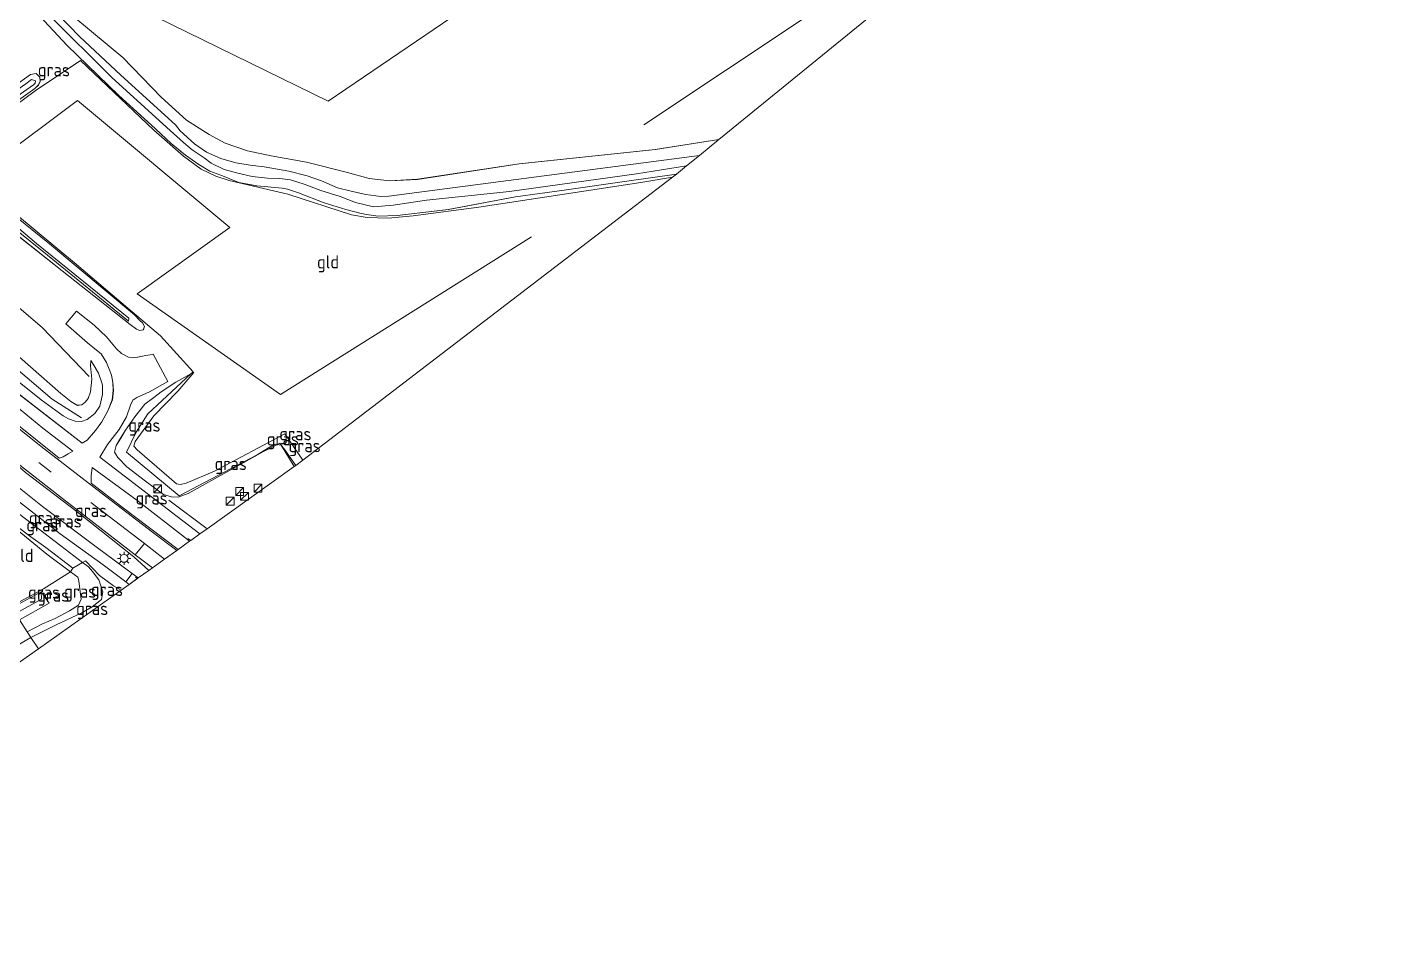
# Model space of a CAD drawing. Extents: x 253736 to 255979, y 477184 to 479215.
# Drawn here: x 255302.2 to 255562.3, y 478028.5 to 478201.2 of the extents above; entities that cross this region are included whole.
import ezdxf
from ezdxf.enums import TextEntityAlignment as Align

# ---------------------------------------------------------------- set-up
doc = ezdxf.new("R2010")
doc.units = 0
doc.linetypes.add('39strp', pattern=[12, 3, -9])
for name, color, linetype, lineweight in [('af-bs-doorgang', 8, 'Continuous', 18), ('af-bs-rasterhekwerk', 8, 'hekwerk', 18), ('bp-b5-bomenstruiken', 8, 'Continuous', 18), ('bp-b5-grasland', 8, 'Continuous', 18), ('bp-bs-bomenrij', 8, 'laanbep', 18), ('gw-bs-insteekwatergang', 8, 'Continuous', 18), ('gw-bs-kruinlijn', 8, 'Continuous', 18), ('gw-bs-teenlijn', 8, 'Continuous', 18), ('kd-bs-opnamedtmgrens', 8, 'Continuous', 18), ('mk-bs-39streep 0.15', 8, '39strp', 18), ('mk-bs-streep 0.15', 8, 'Continuous', 18), ('og-b5-grond_ingericht', 8, 'Continuous', 18), ('og-b5-spoor', 8, 'Continuous', 18), ('og-b5-water', 8, 'Continuous', 18), ('og-bs-hoogtelijn', 8, 'Continuous', 18), ('og-bs-hulpgeometrie', 8, 'Continuous', 18), ('og-bs-inrichtingselement', 8, 'Continuous', 18), ('og-bs-terreinafscheiding', 8, 'Continuous', 18), ('vh-b5-verh_soort', 8, 'Continuous', 18), ('wh-bs-greppel', 8, 'greppel', 18), ('wh-bs-waterlijn', 8, 'Continuous', 18), ('wm-bs-lichtmast', 8, 'Continuous', 18)]:
    doc.layers.add(name, color=color, linetype=linetype, lineweight=lineweight)
doc.styles.add('rtw_iso', font='isocp.shx')
doc.linetypes.add('greppel', pattern='A,25.5,-0.01,[14,RTW.shx,S=1,R=0,X=0,Y=0],1,[14,RTW.shx,S=1,R=0,X=0,Y=0],1,[14,RTW.shx,S=1,R=0,X=0,Y=0],1,[14,RTW.shx,S=1,R=0,X=0,Y=0],1,[14,RTW.shx,S=1,R=0,X=0,Y=0],0.5,-0.01', length=30.02)
doc.linetypes.add('hekwerk', pattern='A,7,-1.5,[1,RTW.shx,S=0.75,R=0,X=0,Y=0],-1.5', length=10)
doc.linetypes.add('laanbep', pattern='A,20,-1,[4,RTW.shx,S=0.75,R=0,X=0,Y=0],-1', length=22)

# ---------------------------------------------------------------- blocks, each defined once
blk = doc.blocks.new('dtbattr-r')
at = {"style": 'rtw_iso'}
blk.add_attdef('TAG', text='', height=2.5, dxfattribs=at).set_placement((0, 0), align=Align.MIDDLE_CENTER)
blk = doc.blocks.new('RW1 Buren totaal_ACAD_1_FMEBLOCK118')
at = {"layer": 'bp-b5-grasland'}
for points in [[(18.35, -21.47, 24.47), (19.38, -22.51, 24.46), (19.89, -22.95, 24.56), (20.24, -23.67, 24.6), (20.04, -24.27, 24.73), (19.36, -24.4, 24.66), (18.72, -24.16, 24.58), (17.57, -23.28, 24.41), (4.62, -13.06, 24.42), (-12.78, 0.68, 24.37), (-17.86, 4.35, 24.38), (-19.27, 5.86, 24.36), (-20.2, 7.48, 24.36), (-20.24, 9.22, 24.3), (-19.25, 11.03, 24.26), (-18.18, 12.17, 24.25), (-16.95, 13.02, 24.19), (-1.41, 24.21, 24.38), (-0.29, 24.4, 24.36), (0.4, 23.73, 24.34), (0.44, 22.89, 24.37), (0.1, 22.18, 24.42), (-0.56, 21.53, 24.47), (-15.71, 10.8, 24.42), (-17.15, 9.78, 24.41), (-17.65, 9, 24.43), (-17.71, 8.45, 24.43), (-17.07, 7.61, 24.43), (-16.54, 7.17, 24.43), (-15.31, 6.17, 24.44), (2.2, -7.97, 24.52)], [(17.27, -22.11, 23.72), (-0.22, -7.87, 23.72), (-15.45, 4.97, 23.72), (-16.61, 5.93, 23.72), (-17.45, 6.85, 23.72), (-18.12, 7.7, 23.72), (-18.45, 8.43, 23.72), (-18.29, 9.51, 23.72), (-17.87, 10.08, 23.72), (-17.14, 10.85, 23.72), (-15.8, 11.8, 23.72), (-0.84, 22.26, 23.72), (-0.51, 22.56, 23.72), (-0.45, 23, 23.72), (-1.17, 23.24, 23.72), (-2.3, 22.43, 23.72), (-17.28, 11.94, 23.72), (-18.12, 11.17, 23.72), (-18.83, 10.25, 23.72), (-19.24, 8.74, 23.72), (-19.24, 7.81, 23.72), (-18.58, 6.48, 23.72), (-17.53, 5.29, 23.72), (-14.55, 2.9, 23.72), (-10.06, -0.52, 23.72), (1.83, -10.13, 23.72), (17.2, -22.63, 23.72)]]:
    blk.add_polyline3d(points, close=True, dxfattribs=at)
blk = doc.blocks.new('RW1 Buren totaal_ACAD_1_FMEBLOCK131')
at = {"layer": 'bp-b5-grasland'}
for points in [[(-54.34, 1.47, 27.85), (-45.17, -6.9, 27.44), (-34.18, -16.93, 26.92), (-23.43, -26.62, 26.48), (-14.72, -33.53, 26.12), (-10.53, -36.55, 26.02), (-9.53, -37.11, 25.94), (-8.27, -37.59, 25.93), (-7.05, -37.63, 25.82), (-5.97, -37.26, 25.77), (-4.53, -36.11, 25.68), (-3.61, -34.74, 25.54), (-3.06, -32.53, 25.49), (-3.1, -30.73, 25.42), (-3.22, -30.3, 25.4), (-3.83, -28.44, 25.28), (-4.85, -26.75, 25.2), (-5.32, -26.07, 25.15), (-5.35, -27.06, 25.12), (-5.1, -29.62, 25.07), (-5.38, -32.02, 25.05), (-5.78, -33.24, 25.04), (-6.35, -33.98, 25.02), (-7.03, -34.44, 24.98), (-7.84, -34.56, 24.98), (-9.11, -33.86, 24.95), (-10.97, -32.33, 24.79), (-20.44, -24.01, 24.65), (-31.78, -12.79, 24.65), (-38.53, -5.55, 24.76), (-50.89, 8.2, 24.62), (-56.92, 15.29, 24.64), (-27.15, 37.51, 24.51), (-24.65, 39.6, 24.48), (-23.21, 40.9, 24.47), (-22.32, 42, 24.46), (-18.72, 47.76, 24.52), (-14.56, 44.16, 24.42), (-16.75, 41.29, 24.44), (-9.82, 33.8, 24.31), (-0.06, 24.36, 24.38), (6.96, 17.95, 24.24), (9.96, 15.15, 24.3), (12.7, 12.99, 24.35), (15.21, 11.16, 24.36), (17.32, 9.94, 24.38), (19.42, 9.18, 24.38), (22.81, 7.8, 24.31), (26.21, 7.11, 24.3), (31.03, 6.69, 24.3), (32.04, 6.52, 24.31), (34.17, 5.78, 24.31), (39.03, 3.93, 24.37), (43.16, 2.66, 24.35), (45.77, 1.93, 24.37), (47.05, 1.72, 24.37), (49.29, 1.36, 24.39), (52.92, 1.51, 24.38), (62.61, 2.65, 24.5), (75.37, 5.05, 24.5), (84.61, 6.3, 24.59), (96.51, 8.04, 24.41), (105.94, 9.37, 24.4), (105.19, 8.76, 24.5), (99.15, 7.75, 24.5), (68.39, 3.09, 24.59), (55.91, 1.45, 24.54), (51.2, 0.98, 24.5), (47.19, 1.12, 24.47), (44.23, 1.64, 24.44), (32.1, 5.58, 24.39), (21, 8.14, 24.4), (18.42, 8.98, 24.39), (15.67, 10.33, 24.4), (12.3, 12.75, 24.39), (6.65, 17.73, 24.33), (-7.26, 30.97, 24.41), (-15.89, 25.19, 24.54), (-32.86, 12.67, 24.45), (-23.81, 5.24, 24.56), (-8.02, -7.79, 24.44), (1.73, -16.11, 24.47), (7.96, -21.37, 24.65), (14.14, -28.17, 24.56), (13.69, -28.6, 24.61), (10.87, -30.13, 24.86), (8.08, -32, 25.19), (6.65, -33.06, 25.31), (4.95, -34.31, 25.39), (3.04, -36.72, 25.57), (1.31, -39.25, 25.65), (0.37, -40.77, 25.8), (-0.47, -42.2, 25.89), (-0.77, -43.43, 25.89), (-0.19, -44.48, 25.9), (1.52, -46.27, 25.91), (5.12, -48.95, 25.91), (8.48, -51.49, 25.85), (10.05, -51.94, 25.75), (11.3, -51.99, 25.68), (13.19, -51.29, 25.66), (25.91, -44.23, 25.62), (26.33, -43.97, 25.08), (30.1, -41.97, 25.49), (30.87, -42.15, 25.89), (33.35, -46.19, 25.94), (16.8, -58, 25.94), (15.41, -58.99, 26.02), (11.08, -55.65, 25.92), (-3.61, -44.41, 25.9), (-2.14, -42.01, 25.84), (0.09, -39.17, 25.71), (1.5, -36.77, 25.6), (2.25, -34.55, 25.55), (2.71, -33.6, 25.52), (3.47, -33.06, 25.46), (5.83, -31.98, 25.23), (9.33, -30.05, 24.94), (6.53, -24.84, 24.94), (6.33, -24.91, 24.97), (5.15, -25.08, 25.01), (3.6, -25.38, 25.09), (2.58, -25.54, 25.16), (1.85, -25.43, 25.18), (0.51, -24.69, 25.22), (-0.44, -23.82, 25.22), (-2.29, -21.53, 25.15), (-4.67, -19.36, 25.02), (-8.04, -16.7, 24.92), (-10.04, -19.07, 24.99), (-5.95, -22.67, 25.12), (-4.19, -24.06, 25.19), (-3.33, -24.8, 25.24), (-2.33, -26.41, 25.25), (-1.82, -27.69, 25.29), (-1.38, -28.86, 25.32), (-1.13, -30.22, 25.4), (-1.02, -31.73, 25.48), (-1.21, -33.54, 25.51), (-2.08, -35.58, 25.57), (-3.23, -37.71, 25.67), (-4.38, -39.35, 25.8), (-5.99, -41.17, 25.91), (-6.93, -41.77, 25.92), (-20.9, -30.93, 26.39), (-33.92, -19.75, 26.95), (-47.45, -7.48, 27.59), (-57.83, 2.56, 28.08), (-67.16, 12.27, 28.55), (-77.39, 23.29, 29), (-97.58, 46.09, 29.96), (-105.94, 58.99, 30.13), (-90.77, 41.01, 29.67), (-72.8, 20.93, 28.84), (-63.47, 10.83, 28.26)], [(2.99, -17.39, 24.47), (-13.17, -3.9, 24.52), (-30.68, 10.24, 24.44), (-31.91, 11.25, 24.43), (-32.44, 11.69, 24.43), (-33.07, 12.53, 24.43), (-33.01, 13.08, 24.43), (-32.52, 13.86, 24.41), (-31.08, 14.88, 24.42), (-15.93, 25.61, 24.47), (-15.26, 26.26, 24.42), (-14.93, 26.97, 24.37), (-14.97, 27.81, 24.34), (-15.66, 28.48, 24.36), (-16.78, 28.29, 24.38), (-32.32, 17.1, 24.19), (-33.55, 16.25, 24.25), (-34.61, 15.11, 24.26), (-35.61, 13.29, 24.3), (-35.56, 11.56, 24.36), (-34.63, 9.93, 24.36), (-33.22, 8.42, 24.38), (-28.15, 4.76, 24.37), (-10.74, -8.98, 24.42), (2.2, -19.21, 24.41), (3.35, -20.08, 24.58), (3.99, -20.32, 24.66), (4.68, -20.2, 24.73), (4.88, -19.59, 24.6), (4.53, -18.87, 24.56), (4.02, -18.43, 24.46)]]:
    blk.add_polyline3d(points, close=True, dxfattribs=at)
blk = doc.blocks.new('RW1 Buren totaal_ACAD_1_FMEBLOCK179')
at = {"layer": 'bp-b5-bomenstruiken'}
blk.add_polyline3d([(145.42, 41.82, 26.19), (-19.91, -92.79, 24.59), (-31.99, -94.67, 24.71), (-57.84, -97.4, 24.51), (-77.19, -100.36, 24.59), (-82.5, -100.67, 24.59), (-86.34, -100.21, 24.58), (-90.44, -99.07, 24.56), (-98.26, -97.12, 24.52), (-104.99, -95.88, 24.6), (-109.48, -94.96, 24.55), (-113.68, -93.47, 24.51), (-116.77, -91.83, 24.42), (-121.06, -89.13, 24.36), (-125.88, -84.76, 24.38), (-133.15, -77.19, 24.43), (-145.42, -67.04, 24.43)], dxfattribs=at)
blk = doc.blocks.new('kast')
blk.add_line((-0.75, -0.75), (0.75, 0.75))
blk.add_lwpolyline([(-0.75, 0.75), (0.75, 0.75), (0.75, -0.75), (-0.75, -0.75)], close=True)
blk = doc.blocks.new('lantaarnpaal')
for p, q in [((-0.75, 0), (-1.25, 0)), ((-0.88, 0.88), (-0.53, 0.53)), ((0, 0.75), (0, 1.25)), ((0.53, 0.53), (0.88, 0.88)), ((0.75, 0), (1.25, 0)), ((-0.53, -0.53), (-0.88, -0.88)), ((0, -0.75), (0, -1.25)), ((0.53, -0.53), (0.88, -0.88))]:
    blk.add_line(p, q)
blk.add_circle((0, 0), 0.75)
blk = doc.blocks.new('RW1 Buren totaal_ACAD_1_FMEBLOCK894')
at = {"layer": 'vh-b5-verh_soort'}
for points in [[(56.49, -47.75, 26.02), (54.76, -48.99, 26.05), (54.54, -49.15, 26.03), (53.57, -48.34, 26), (44.75, -41.55, 25.91), (36.04, -35.14, 25.98), (35.87, -36.7, 26.04), (35.87, -38.11, 26.06), (41.72, -42.67, 26), (52.38, -50.69, 26.09), (52.1, -50.89, 26.1), (49.8, -52.53, 26.16), (47.47, -54.19, 26.08), (46.78, -54.68, 26.05), (43.94, -52.12, 25.99), (33.2, -43.57, 26.03), (23.39, -36.07, 26.25), (22.24, -35.08, 26.33), (21.07, -34.67, 26.33), (19.8, -34.45, 26.33), (18.57, -34.57, 26.28), (17.68, -35.24, 26.26), (21.88, -38.75, 26.15), (26.63, -42.56, 25.98), (37.07, -50.42, 25.91), (43.62, -55.24, 26.07), (44.79, -56.11, 26.09), (44.62, -56.23, 26.11), (43.07, -57.33, 26.05), (42.41, -56.83, 26.01), (38.1, -53.59, 25.93), (29.96, -47.75, 25.9), (24.11, -43.18, 25.95), (18.37, -38.75, 26.06), (15.4, -36.16, 26.29), (14.28, -36.39, 26.25), (12.69, -37.17, 26.2), (7.01, -40.56, 25.98), (5.21, -37.78, 26.1), (8.29, -36.02, 26.2), (9.76, -34.8, 26.3), (10.67, -33.72, 26.37), (11.02, -33.16, 26.4), (11.17, -32.75, 26.4), (11.03, -32.45, 26.4), (10.46, -31.96, 26.4), (0.52, -23.31, 26.83), (-8.63, -15.33, 27.22), (-10.46, -13.63, 27.45), (-20.43, 1.73, 28.12), (-22.05, 4.23, 28.31), (-29.55, 15.8, 28.85), (-37.5, 28.05, 29.25), (-39, 30.36, 29.25), (-19.74, 10.17, 28.26), (-10.86, 1.59, 27.87), (0.54, -8.99, 27.37), (10.02, -17.33, 26.92), (21.07, -26.41, 26.51), (29.8, -33.33, 26.25), (30.53, -33.11, 26.21), (31.47, -32.51, 26.17), (32.35, -32.01, 26.11), (26.65, -27.63, 26.18), (16.93, -19.68, 26.55), (3.72, -8.27, 27.14), (-7.05, 1.5, 27.64), (-16.39, 10.59, 28.06), (-26.7, 21.06, 28.52), (-37.32, 32.61, 29.02), (-49.04, 45.84, 29.61), (-56.49, 57.33, 29.96), (-36.31, 34.52, 29), (-26.08, 23.5, 28.55), (-16.75, 13.8, 28.08), (-6.36, 3.76, 27.59), (7.16, -8.52, 26.95), (20.18, -19.7, 26.39), (34.16, -30.53, 25.92), (35.09, -29.93, 25.91), (36.7, -28.11, 25.8), (37.85, -26.47, 25.67), (39.01, -24.35, 25.57), (39.87, -22.3, 25.51), (40.06, -20.49, 25.48), (39.95, -18.98, 25.4), (39.71, -17.62, 25.32), (39.26, -16.45, 25.29), (38.75, -15.18, 25.25), (37.75, -13.57, 25.24), (36.89, -12.82, 25.19), (35.13, -11.43, 25.12), (31.04, -7.83, 24.99), (33.04, -5.46, 24.92), (36.41, -8.12, 25.02), (38.79, -10.29, 25.15), (40.64, -12.59, 25.22), (41.59, -13.45, 25.22), (42.93, -14.2, 25.18), (43.66, -14.3, 25.16), (44.68, -14.15, 25.09), (46.23, -13.84, 25.01), (47.41, -13.68, 24.97), (47.61, -13.6, 24.94), (50.41, -18.82, 24.94), (46.91, -20.74, 25.23), (44.55, -21.82, 25.46), (43.79, -22.36, 25.52), (43.33, -23.31, 25.55), (42.58, -25.53, 25.6), (41.18, -27.94, 25.71), (38.94, -30.78, 25.84), (37.47, -33.17, 25.9), (52.16, -44.42, 25.92)], [(-15.05, -6.16, 27.67), (-14.41, -7.33, 27.61), (-4.24, -16.56, 27.1), (6.81, -26.2, 26.65), (12.19, -30.79, 26.53), (12.4, -30.05, 26.54), (12.33, -29.17, 26.57), (12.2, -28.18, 26.58), (11.7, -27.24, 26.62), (11.28, -26.51, 26.66), (10.57, -25.76, 26.69), (2.4, -18.76, 27.08), (-8.33, -9.51, 27.55), (-12.62, -5.49, 27.76), (-13.13, -5.17, 27.75), (-13.65, -5.17, 27.74), (-14.17, -5.33, 27.72), (-14.7, -5.73, 27.67)]]:
    blk.add_polyline3d(points, close=True, dxfattribs=at)
blk = doc.blocks.new('Deel_d28hz')
at = {"layer": 'af-bs-doorgang'}
for points in [[(255333.721, 478135.819, 24.555), (255327.534, 478142.622, 24.651)], [(255318.582, 478095.156, 25.839), (255315.916, 478097.129, 25.8)]]:
    blk.add_polyline3d(points, dxfattribs=at)
at = {"layer": 'af-bs-rasterhekwerk'}
for points in [[(255327.534, 478142.622, 24.651), (255321.308, 478147.882, 24.465), (255311.557, 478156.2, 24.438), (255295.769, 478169.231, 24.561), (255286.718, 478176.666, 24.447), (255303.689, 478189.177, 24.543), (255312.315, 478194.965, 24.414), (255326.225, 478181.721, 24.33), (255331.875, 478176.738, 24.393), (255335.244, 478174.323, 24.396), (255338, 478172.974, 24.393), (255340.574, 478172.135, 24.402), (255351.68, 478169.573, 24.393), (255363.805, 478165.628, 24.441), (255366.765, 478165.113, 24.471), (255370.782, 478164.975, 24.504), (255375.489, 478165.442, 24.537), (255387.972, 478167.077, 24.594), (255418.728, 478171.742, 24.495), (255424.773, 478172.748, 24.495)], [(255352.93, 478117.798, 25.941), (255350.447, 478121.846, 25.89), (255350.155, 478122.26, 25.488), (255349.674, 478122.019, 25.491), (255345.905, 478120.022, 25.083), (255331.032, 478112.225, 25.446), (255321.046, 478120.509, 25.119), (255322.896, 478124.354, 24.984), (255325.083, 478127.815, 24.954), (255327.845, 478130.32, 24.795), (255333.267, 478135.389, 24.609), (255333.721, 478135.819, 24.555)], [(255287.613, 478108.95, 25.009), (255293.423, 478111.685, 25.344), (255295.433, 478110.052, 24.942), (255297.974, 478108.162, 24.849), (255302.884, 478104.477, 24.798), (255305.75, 478102.396, 24.795), (255310.868, 478098.516, 24.888)], [(255336.379, 478105.992, 25.938), (255329.122, 478111.432, 25.848)], [(255312.693, 478099.595, 25.737), (255310.868, 478098.516, 24.888)], [(255315.916, 478097.129, 25.8), (255313.279, 478099.862, 25.86), (255312.693, 478099.595, 25.737)], [(255299.118, 478091.216, 24.424), (255305.297, 478094.572, 24.489), (255310.433, 478097.805, 24.768)], [(255310.433, 478097.805, 24.768), (255310.868, 478098.516, 24.888)], [(255320.038, 478094.335, 25.866), (255318.582, 478095.156, 25.839)]]:
    blk.add_polyline3d(points, dxfattribs=at)
at = {"layer": 'bp-b5-grasland'}
for points in [[(255306.313, 478203.592, 23.223), (255318.285, 478191.7, 23.268), (255329.359, 478181.608, 23.373), (255331.893, 478179.368, 23.37), (255333.511, 478177.944, 23.367), (255335.822, 478176.459, 23.313), (255337.112, 478175.41, 23.295), (255339.63, 478174.208, 23.295), (255342.201, 478173.54, 23.295), (255344.95, 478172.924, 23.295), (255347.833, 478172.572, 23.295), (255350.165, 478172.49, 23.295), (255352.234, 478172.275, 23.295), (255354.789, 478171.446, 23.295), (255357.992, 478170.217, 23.295), (255361.629, 478169.112, 23.295), (255364.563, 478167.975, 23.295), (255367.96, 478167.151, 23.295), (255371.695, 478167.446, 23.295), (255378.047, 478168.382, 23.295), (255393.806, 478170.047, 23.361), (255417.931, 478173.413, 23.235), (255427.405, 478174.896, 23.286), (255425.522, 478173.359, 24.402), (255416.09, 478172.027, 24.411), (255404.187, 478170.293, 24.588), (255394.951, 478169.045, 24.498), (255382.184, 478166.646, 24.495), (255372.495, 478165.497, 24.384), (255368.866, 478165.355, 24.39), (255366.63, 478165.71, 24.372), (255365.349, 478165.918, 24.372), (255362.737, 478166.655, 24.351), (255358.611, 478167.923, 24.366), (255353.751, 478169.773, 24.312), (255351.614, 478170.51, 24.312), (255350.608, 478170.686, 24.3), (255345.792, 478171.103, 24.303), (255342.39, 478171.787, 24.306), (255338.995, 478173.169, 24.381), (255336.9, 478173.929, 24.381), (255334.792, 478175.154, 24.36), (255332.282, 478176.978, 24.354), (255329.536, 478179.144, 24.3), (255326.539, 478181.937, 24.24), (255319.521, 478188.352, 24.381), (255309.759, 478197.794, 24.309), (255302.829, 478205.282, 24.438)], [(255308.084, 478205.688, 24.426), (255320.345, 478195.534, 24.435), (255327.615, 478187.968, 24.384), (255332.44, 478183.592, 24.36), (255336.732, 478180.894, 24.42), (255339.824, 478179.256, 24.513), (255344.023, 478177.763, 24.549), (255348.506, 478176.847, 24.597), (255355.24, 478175.604, 24.522), (255363.056, 478173.656, 24.564), (255367.163, 478172.52, 24.576), (255371.001, 478172.055, 24.588), (255376.311, 478172.362, 24.594), (255395.656, 478175.327, 24.513), (255421.505, 478178.054, 24.708), (255433.589, 478179.939, 24.588), (255429.881, 478176.914, 23.409), (255370.911, 478169.166, 23.289), (255369.393, 478169.103, 23.289), (255366.508, 478169.493, 23.289), (255363.718, 478170.084, 23.289), (255361.158, 478170.723, 23.289), (255358.125, 478172.079, 23.283), (255355.365, 478173.048, 23.283), (255351.874, 478173.928, 23.298), (255347.226, 478174.723, 23.292), (255344.531, 478175.036, 23.28), (255341.806, 478175.509, 23.268), (255339.005, 478176.348, 23.259), (255336.266, 478177.519, 23.25), (255333.945, 478179.125, 23.256), (255331.273, 478181.544, 23.262), (255330.362, 478182.691, 23.271), (255320.013, 478192.122, 23.28), (255312.122, 478199.49, 23.271), (255306.052, 478205.765, 23.196)], [(255299.142, 478139.982, 24.645), (255308.611, 478131.663, 24.792), (255310.467, 478130.129, 24.951), (255311.735, 478129.433, 24.975), (255312.545, 478129.55, 24.975), (255313.228, 478130.007, 25.02), (255313.799, 478130.752, 25.044), (255314.194, 478131.976, 25.047), (255314.48, 478134.371, 25.074), (255314.23, 478136.935, 25.122), (255314.257, 478137.918, 25.152), (255314.727, 478137.241, 25.197), (255315.745, 478135.549, 25.284), (255316.359, 478133.694, 25.398), (255316.476, 478133.263, 25.422), (255316.523, 478131.464, 25.485), (255315.966, 478129.253, 25.539), (255315.051, 478127.883, 25.683), (255313.608, 478126.736, 25.77), (255312.533, 478126.363, 25.818), (255311.309, 478126.406, 25.929), (255310.044, 478126.879, 25.944), (255309.051, 478127.444, 26.025), (255304.861, 478130.458, 26.124), (255296.147, 478137.375, 26.478)], [(255302.218, 478086.438, 24.823), (255302.917, 478085.361, 25.573), (255294.729, 478080.604, 25.549)]]:
    blk.add_polyline3d(points, dxfattribs=at)
for points in [[(255239.497, 478183.117, 29.246), (255229.458, 478198.591, 29.611), (255241.173, 478185.369, 29.019), (255251.799, 478173.815, 28.518), (255262.108, 478163.344, 28.056), (255271.451, 478154.259, 27.636), (255282.217, 478144.489, 27.135), (255295.426, 478133.073, 26.547), (255305.147, 478125.122, 26.181), (255310.849, 478120.746, 26.115), (255309.964, 478120.244, 26.166), (255309.023, 478119.643, 26.208), (255308.293, 478119.425, 26.25), (255299.57, 478126.342, 26.514), (255288.513, 478135.429, 26.919), (255279.042, 478143.765, 27.366), (255267.635, 478154.343, 27.873), (255258.754, 478162.927, 28.263)], [(255354.552, 478119.011, 24.996), (255353.233, 478118.014, 25.875), (255351.128, 478121.01, 25.902), (255350.447, 478121.846, 25.89), (255350.155, 478122.26, 25.488), (255349.674, 478122.019, 25.491), (255349.292, 478122.085, 25.842), (255348.823, 478121.862, 25.692), (255345.905, 478120.022, 25.083), (255331.032, 478112.225, 25.446), (255321.046, 478120.509, 25.119), (255322.896, 478124.354, 24.984), (255325.083, 478127.815, 24.954), (255327.845, 478130.32, 24.795), (255333.267, 478135.389, 24.609), (255333.85, 478135.69, 24.567), (255330.787, 478132.12, 24.552), (255326.229, 478127.452, 24.588), (255322.68, 478122.534, 24.648), (255322.44, 478121.682, 24.654), (255323.062, 478120.984, 24.651), (255330.53, 478114.498, 24.654), (255331.344, 478114.388, 24.666), (255332.413, 478114.658, 24.657), (255337.766, 478116.945, 24.684), (255351.131, 478124.031, 24.81)], [(255345.905, 478120.022, 25.083), (255345.493, 478119.765, 25.62), (255332.764, 478112.706, 25.659), (255330.879, 478111.999, 25.677), (255329.63, 478112.052, 25.755), (255328.063, 478112.499, 25.851), (255324.695, 478115.046, 25.905), (255321.098, 478117.719, 25.905), (255319.387, 478119.512, 25.896), (255318.807, 478120.562, 25.89), (255319.11, 478121.794, 25.89), (255319.951, 478123.218, 25.803), (255320.888, 478124.746, 25.653), (255322.614, 478127.268, 25.569), (255324.525, 478129.679, 25.392), (255326.226, 478130.928, 25.311), (255327.658, 478131.996, 25.194), (255330.444, 478133.864, 24.864), (255333.267, 478135.389, 24.609), (255327.845, 478130.32, 24.795), (255325.083, 478127.815, 24.954), (255322.896, 478124.354, 24.984), (255321.046, 478120.509, 25.119), (255331.032, 478112.225, 25.446)], [(255349.674, 478122.019, 25.491), (255345.905, 478120.022, 25.083), (255348.823, 478121.862, 25.692), (255349.292, 478122.085, 25.842)], [(255350.447, 478121.846, 25.89), (255349.674, 478122.019, 25.491), (255350.155, 478122.26, 25.488)], [(255353.233, 478118.014, 25.875), (255352.93, 478117.798, 25.941), (255350.447, 478121.846, 25.89), (255351.128, 478121.01, 25.902)], [(255325.282, 478098.075, 26.047), (255323.284, 478096.65, 26.09), (255322.116, 478097.511, 26.07), (255315.568, 478102.337, 25.908), (255305.131, 478110.19, 25.983), (255300.378, 478114.008, 26.154), (255296.179, 478117.515, 26.256), (255297.063, 478118.18, 26.283), (255298.302, 478118.301, 26.325), (255299.566, 478118.089, 26.328), (255300.733, 478117.675, 26.331), (255301.889, 478116.688, 26.247), (255311.694, 478109.184, 26.031), (255322.438, 478100.635, 25.989)], [(255333.038, 478103.608, 26.034), (255330.879, 478102.068, 26.086), (255320.221, 478110.089, 26.004), (255314.371, 478114.641, 26.061), (255314.363, 478116.058, 26.043), (255314.542, 478117.619, 25.98), (255323.245, 478111.208, 25.908), (255332.069, 478104.414, 26.001)], [(255321.568, 478095.426, 26.05), (255320.038, 478094.335, 25.866), (255318.582, 478095.156, 25.839), (255315.916, 478097.129, 25.8), (255313.279, 478099.862, 25.86), (255312.693, 478099.595, 25.737), (255308.579, 478102.733, 25.761), (255299.718, 478109.498, 25.824), (255296.446, 478112.339, 25.968), (255295.457, 478112.994, 26.085), (255293.56, 478113.594, 26.124), (255292.142, 478113.576, 26.121), (255290.057, 478113.029, 26.097), (255286.124, 478111.245, 25.96), (255285.509, 478112.193, 25.975), (255291.189, 478115.588, 26.202), (255292.772, 478116.36, 26.253), (255293.896, 478116.591, 26.286), (255296.863, 478114.006, 26.064), (255302.605, 478109.574, 25.947), (255308.458, 478105.007, 25.896), (255316.596, 478099.164, 25.932), (255320.906, 478095.924, 26.013)], [(255312.693, 478099.595, 25.737), (255310.868, 478098.516, 24.888), (255305.75, 478102.396, 24.795), (255302.884, 478104.477, 24.798), (255297.974, 478108.162, 24.849), (255295.433, 478110.052, 24.942), (255293.423, 478111.685, 25.344), (255287.613, 478108.95, 25.009), (255286.124, 478111.245, 25.96), (255290.057, 478113.029, 26.097), (255292.142, 478113.576, 26.121), (255293.56, 478113.594, 26.124), (255295.457, 478112.994, 26.085), (255296.446, 478112.339, 25.968), (255299.718, 478109.498, 25.824), (255308.579, 478102.733, 25.761)], [(255310.868, 478098.516, 24.888), (255310.433, 478097.805, 24.768), (255305.913, 478101.138, 24.564), (255300.315, 478105.76, 24.642), (255296.457, 478108.67, 24.678), (255294.774, 478109.89, 24.792), (255293.313, 478110.214, 24.786), (255292.06, 478110.189, 24.786), (255290.966, 478109.866, 24.759), (255288.007, 478108.343, 24.682), (255287.613, 478108.95, 25.009), (255293.423, 478111.685, 25.344), (255295.433, 478110.052, 24.942), (255297.974, 478108.162, 24.849), (255302.884, 478104.477, 24.798), (255305.75, 478102.396, 24.795)], [(255302.917, 478085.361, 25.573), (255302.218, 478086.438, 24.823), (255305.133, 478087.917, 24.807), (255307.516, 478088.917, 24.879), (255310.259, 478090.411, 24.897), (255311.949, 478091.479, 24.921), (255312.446, 478092.584, 24.921), (255312.283, 478094, 24.921), (255311.981, 478096.085, 24.909), (255311.84, 478096.767, 24.909), (255310.433, 478097.805, 24.768), (255310.868, 478098.516, 24.888), (255312.693, 478099.595, 25.737), (255313.834, 478098.725, 25.743), (255314.624, 478097.87, 25.743), (255315.814, 478096.263, 25.713), (255316.551, 478094.02, 25.71), (255316.288, 478092.545, 25.647), (255314.512, 478091.177, 25.536), (255312.557, 478089.991, 25.539), (255307.69, 478087.705, 25.557)], [(255315.916, 478097.129, 25.8), (255318.582, 478095.156, 25.839), (255320.038, 478094.335, 25.866), (255304.354, 478083.146, 35.387), (255302.917, 478085.361, 25.573), (255307.69, 478087.705, 25.557), (255312.557, 478089.991, 25.539), (255314.512, 478091.177, 25.536), (255316.288, 478092.545, 25.647), (255316.551, 478094.02, 25.71), (255315.814, 478096.263, 25.713), (255314.624, 478097.87, 25.743), (255313.834, 478098.725, 25.743), (255312.693, 478099.595, 25.737), (255313.279, 478099.862, 25.86)], [(255302.218, 478086.438, 24.823), (255300.744, 478088.71, 24.822), (255306.381, 478091.851, 24.756), (255304.842, 478094.018, 24.441), (255299.269, 478090.983, 24.5), (255299.118, 478091.216, 24.424), (255305.297, 478094.572, 24.489), (255310.433, 478097.805, 24.768), (255311.84, 478096.767, 24.909), (255311.981, 478096.085, 24.909), (255312.283, 478094, 24.921), (255312.446, 478092.584, 24.921), (255311.949, 478091.479, 24.921), (255310.259, 478090.411, 24.897), (255307.516, 478088.917, 24.879), (255305.133, 478087.917, 24.807)], [(255304.901, 478092.625, 23.994), (255299.991, 478089.87, 23.998), (255299.269, 478090.983, 24.5), (255304.842, 478094.018, 24.441)], [(255300.744, 478088.71, 24.822), (255299.991, 478089.87, 23.998), (255304.901, 478092.625, 23.994), (255304.842, 478094.018, 24.441), (255306.381, 478091.851, 24.756)]]:
    blk.add_polyline3d(points, close=True, dxfattribs=at)
at = {"layer": 'bp-bs-bomenrij'}
for points in [[(255313.979, 478134.927, 25.029), (255305.039, 478144.243, 24.9), (255293.641, 478153.935, 24.594), (255283.201, 478162.75, 24.525), (255272.678, 478171.32, 24.54)], [(255269.727, 478162.356, 27.267), (255306.936, 478130.587, 25.365), (255312.487, 478127.041, 25.674)]]:
    blk.add_polyline3d(points, dxfattribs=at)
at = {"layer": 'gw-bs-insteekwatergang'}
for points in [[(255302.829, 478205.282, 24.438), (255309.759, 478197.794, 24.309), (255319.521, 478188.352, 24.381), (255326.539, 478181.937, 24.24), (255329.536, 478179.144, 24.3), (255332.282, 478176.978, 24.354), (255334.792, 478175.154, 24.36), (255336.9, 478173.929, 24.381), (255338.995, 478173.169, 24.381), (255342.39, 478171.787, 24.306), (255345.792, 478171.103, 24.303), (255350.608, 478170.686, 24.3), (255351.614, 478170.51, 24.312), (255353.751, 478169.773, 24.312), (255358.611, 478167.923, 24.366), (255362.737, 478166.655, 24.351), (255365.349, 478165.918, 24.372), (255366.63, 478165.71, 24.372), (255368.866, 478165.355, 24.39), (255372.495, 478165.497, 24.384), (255382.184, 478166.646, 24.495), (255394.951, 478169.045, 24.498), (255404.187, 478170.293, 24.588), (255416.09, 478172.027, 24.411), (255425.522, 478173.359, 24.402)], [(255433.589, 478179.939, 24.588), (255421.505, 478178.054, 24.708), (255395.656, 478175.327, 24.513), (255376.311, 478172.362, 24.594), (255371.001, 478172.055, 24.588), (255367.163, 478172.52, 24.576), (255363.056, 478173.656, 24.564), (255355.24, 478175.604, 24.522), (255348.506, 478176.847, 24.597), (255344.023, 478177.763, 24.549), (255339.824, 478179.256, 24.513), (255336.732, 478180.894, 24.42), (255332.44, 478183.592, 24.36), (255327.615, 478187.968, 24.384), (255320.345, 478195.534, 24.435), (255308.084, 478205.688, 24.426)], [(255322.566, 478146.604, 24.468), (255306.408, 478160.096, 24.525), (255288.897, 478174.235, 24.441)], [(255288.501, 478178.871, 24.417), (255303.648, 478189.601, 24.471), (255304.314, 478190.248, 24.417), (255304.651, 478190.958, 24.369), (255304.608, 478191.797, 24.342), (255303.923, 478192.468, 24.363), (255302.801, 478192.282, 24.378), (255287.258, 478181.091, 24.195)], [(255291.429, 478168.754, 24.369), (255308.837, 478155.007, 24.42), (255321.78, 478144.786, 24.408), (255322.931, 478143.911, 24.585), (255323.57, 478143.672, 24.663), (255324.256, 478143.795, 24.726), (255324.457, 478144.403, 24.6), (255324.107, 478145.124, 24.561), (255323.597, 478145.561, 24.462), (255322.566, 478146.604, 24.468)], [(255300.744, 478088.71, 24.822), (255306.381, 478091.851, 24.756), (255304.842, 478094.018, 24.441), (255299.269, 478090.983, 24.5)]]:
    blk.add_polyline3d(points, dxfattribs=at)
at = {"layer": 'gw-bs-kruinlijn'}
for points in [[(255265.238, 478165.461, 27.846), (255274.406, 478157.088, 27.441), (255285.395, 478147.061, 26.922), (255296.147, 478137.375, 26.478), (255304.861, 478130.458, 26.124), (255309.051, 478127.444, 26.025), (255310.044, 478126.879, 25.944), (255311.309, 478126.406, 25.929), (255312.533, 478126.363, 25.818), (255313.608, 478126.736, 25.77), (255315.051, 478127.883, 25.683), (255315.966, 478129.253, 25.539), (255316.523, 478131.464, 25.485), (255316.476, 478133.263, 25.422), (255316.359, 478133.694, 25.398), (255315.745, 478135.549, 25.284), (255314.727, 478137.241, 25.197), (255314.257, 478137.918, 25.152)], [(255333.85, 478135.69, 24.567), (255333.267, 478135.389, 24.609), (255330.444, 478133.864, 24.864), (255327.658, 478131.996, 25.194), (255326.226, 478130.928, 25.311), (255324.525, 478129.679, 25.392), (255322.614, 478127.268, 25.569), (255320.888, 478124.746, 25.653), (255319.951, 478123.218, 25.803), (255319.11, 478121.794, 25.89), (255318.807, 478120.562, 25.89), (255319.387, 478119.512, 25.896), (255321.098, 478117.719, 25.905), (255324.695, 478115.046, 25.905), (255328.063, 478112.499, 25.851), (255329.63, 478112.052, 25.755), (255330.879, 478111.999, 25.677), (255332.764, 478112.706, 25.659), (255345.493, 478119.765, 25.62), (255345.905, 478120.022, 25.083), (255348.823, 478121.862, 25.692), (255349.292, 478122.085, 25.842), (255349.674, 478122.019, 25.491), (255350.447, 478121.846, 25.89), (255351.128, 478121.01, 25.902), (255353.233, 478118.014, 25.875)], [(255302.917, 478085.361, 25.573), (255307.69, 478087.705, 25.557), (255312.557, 478089.991, 25.539), (255314.512, 478091.177, 25.536), (255316.288, 478092.545, 25.647), (255316.551, 478094.02, 25.71), (255315.814, 478096.263, 25.713), (255314.624, 478097.87, 25.743), (255313.834, 478098.725, 25.743), (255312.693, 478099.595, 25.737), (255308.579, 478102.733, 25.761), (255299.718, 478109.498, 25.824), (255296.446, 478112.339, 25.968), (255295.457, 478112.994, 26.085), (255293.56, 478113.594, 26.124), (255292.142, 478113.576, 26.121), (255290.057, 478113.029, 26.097), (255286.124, 478111.245, 25.96)], [(254982.653, 477909.503, 24.778), (254989.892, 477913.115, 24.79), (254995.144, 477916.591, 24.796), (254998.654, 477918.271, 24.781), (255006.482, 477922.181, 24.814), (255051.504, 477946.938, 24.901), (255055.792, 477949.872, 24.901), (255059.518, 477951.842, 24.964), (255070.438, 477957.381, 24.967), (255093.74, 477969.867, 25.012), (255113.166, 477980.877, 25.057), (255118.802, 477984.365, 25.042), (255126.189, 477988.064, 25.075), (255172.178, 478013.367, 25.243), (255179.07, 478017.697, 25.285), (255186.324, 478021.145, 25.249), (255235.815, 478048.454, 25.441), (255239.622, 478051.338, 25.477), (255244.887, 478053.831, 25.471), (255251.747, 478056.77, 25.483), (255281.007, 478072.891, 25.531), (255294.729, 478080.604, 25.549), (255302.917, 478085.361, 25.573)]]:
    blk.add_polyline3d(points, dxfattribs=at)
at = {"layer": 'gw-bs-teenlijn'}
for points in [[(255314.257, 478137.918, 25.152), (255314.23, 478136.935, 25.122), (255314.48, 478134.371, 25.074), (255314.194, 478131.976, 25.047), (255313.799, 478130.752, 25.044), (255313.228, 478130.007, 25.02), (255312.545, 478129.55, 24.975), (255311.735, 478129.433, 24.975), (255310.467, 478130.129, 24.951), (255308.611, 478131.663, 24.792), (255299.142, 478139.982, 24.645), (255287.803, 478151.204, 24.651), (255281.05, 478158.439, 24.756)], [(255333.85, 478135.69, 24.567), (255330.787, 478132.12, 24.552), (255326.229, 478127.452, 24.588), (255322.68, 478122.534, 24.648), (255322.44, 478121.682, 24.654), (255323.062, 478120.984, 24.651), (255330.53, 478114.498, 24.654), (255331.344, 478114.388, 24.666), (255332.413, 478114.658, 24.657), (255337.766, 478116.945, 24.684), (255351.131, 478124.031, 24.81), (255354.552, 478119.011, 24.996)], [(255302.218, 478086.438, 24.823), (255305.133, 478087.917, 24.807), (255307.516, 478088.917, 24.879), (255310.259, 478090.411, 24.897), (255311.949, 478091.479, 24.921), (255312.446, 478092.584, 24.921), (255312.283, 478094, 24.921), (255311.981, 478096.085, 24.909), (255311.84, 478096.767, 24.909), (255310.433, 478097.805, 24.768), (255305.913, 478101.138, 24.564), (255300.315, 478105.76, 24.642), (255296.457, 478108.67, 24.678), (255294.774, 478109.89, 24.792), (255293.313, 478110.214, 24.786), (255292.06, 478110.189, 24.786), (255290.966, 478109.866, 24.759), (255288.007, 478108.343, 24.682)]]:
    blk.add_polyline3d(points, dxfattribs=at)
at = {"layer": 'kd-bs-opnamedtmgrens'}
for points in [[(255598.915, 478314.542, 26.187), (255433.589, 478179.939, 24.588), (255429.881, 478176.914, 23.409), (255427.405, 478174.896, 23.286), (255425.522, 478173.359, 24.402), (255424.773, 478172.748, 24.495), (255354.552, 478119.011, 24.996), (255353.233, 478118.014, 25.875), (255352.93, 478117.798, 25.941), (255336.379, 478105.992, 25.938), (255334.992, 478105.002, 26.02), (255333.252, 478103.76, 26.047), (255333.038, 478103.608, 26.034), (255330.879, 478102.068, 26.086), (255330.597, 478101.866, 26.101), (255328.302, 478100.229, 26.159), (255325.969, 478098.565, 26.083), (255325.282, 478098.075, 26.047), (255323.284, 478096.65, 26.09), (255323.112, 478096.527, 26.112), (255321.568, 478095.426, 26.05), (255320.038, 478094.335, 25.866), (255304.354, 478083.146, 35.387)], [(255304.354, 478083.146, 35.387), (255232.443, 478032.658, 25.528), (255216.53, 478021.486, 24.664), (255213.947, 478019.673, 24.591), (255168.953, 477993.796, 24.547), (255170.165, 477991.128, 24.52), (255166.175, 477989.058, 22.63), (255139.652, 477969.138, 22.645), (255125.676, 477959.632, 23.724), (255114.075, 477951.741, 23.662), (255004.635, 477877.303, 23.816)]]:
    blk.add_polyline3d(points, dxfattribs=at)
at = {"layer": 'mk-bs-39streep 0.15'}
blk.add_polyline3d([(255248.943, 478168.557, 28.849), (255251.878, 478165.472, 28.614), (255260.033, 478157.238, 28.197), (255268.531, 478149.159, 27.834), (255277.172, 478141.361, 27.42), (255286.356, 478133.329, 27.021), (255295.321, 478125.842, 26.637), (255304.377, 478118.581, 26.352), (255311.281, 478113.317, 26.148)], dxfattribs=at)
at = {"layer": 'mk-bs-streep 0.15'}
for points in [[(255330.597, 478101.866, 26.101), (255325.985, 478105.364, 26.013), (255316.274, 478112.804, 26.076), (255304.85, 478121.6, 26.391), (255293.516, 478130.694, 26.757), (255284.124, 478138.748, 27.15), (255273.939, 478147.818, 27.606), (255264.089, 478157.096, 28.059), (255254.173, 478166.947, 28.515), (255240.994, 478180.81, 29.255)], [(255256.451, 478156.984, 28.313), (255261.266, 478152.368, 28.026), (255264.855, 478148.926, 27.852), (255271.385, 478142.917, 27.534), (255278.567, 478136.6, 27.228), (255286.205, 478130.134, 26.874), (255293.498, 478123.953, 26.598), (255300.233, 478118.526, 26.373), (255308.326, 478112.158, 26.142), (255313.732, 478107.989, 26.055), (255319.931, 478103.196, 26.028), (255322.735, 478101.059, 26.04), (255325.969, 478098.565, 26.083)], [(255328.302, 478100.229, 26.159), (255324.451, 478103.172, 26.076), (255314.271, 478110.999, 26.103)], [(255324.451, 478103.172, 26.076), (255322.735, 478101.059, 26.04)], [(255332.708, 478104.161, 26.025), (255333.252, 478103.76, 26.047)], [(255320.906, 478095.924, 26.013), (255322.116, 478097.511, 26.07)], [(255322.796, 478096.768, 26.103), (255323.112, 478096.527, 26.112)]]:
    blk.add_polyline3d(points, dxfattribs=at)
at = {"layer": 'og-b5-grond_ingericht'}
blk.add_polyline3d([(255286.718, 478176.666, 24.447), (255303.689, 478189.177, 24.543), (255312.315, 478194.965, 24.414), (255326.225, 478181.721, 24.33), (255331.875, 478176.738, 24.393), (255335.244, 478174.323, 24.396), (255338, 478172.974, 24.393), (255340.574, 478172.135, 24.402), (255351.68, 478169.573, 24.393), (255363.805, 478165.628, 24.441), (255366.765, 478165.113, 24.471), (255370.782, 478164.975, 24.504), (255375.489, 478165.442, 24.537), (255387.972, 478167.077, 24.594), (255418.728, 478171.742, 24.495), (255424.773, 478172.748, 24.495), (255354.552, 478119.011, 24.996), (255351.131, 478124.031, 24.81), (255337.766, 478116.945, 24.684), (255332.413, 478114.658, 24.657), (255331.344, 478114.388, 24.666), (255330.53, 478114.498, 24.654), (255323.062, 478120.984, 24.651), (255322.44, 478121.682, 24.654), (255322.68, 478122.534, 24.648), (255326.229, 478127.452, 24.588), (255330.787, 478132.12, 24.552), (255333.85, 478135.69, 24.567), (255333.267, 478135.389, 24.609), (255333.721, 478135.819, 24.555), (255327.534, 478142.622, 24.651), (255321.308, 478147.882, 24.465), (255311.557, 478156.2, 24.438), (255295.769, 478169.231, 24.561)], dxfattribs=at)
blk.add_polyline3d([(255310.433, 478097.805, 24.768), (255305.297, 478094.572, 24.489), (255299.118, 478091.216, 24.424), (255288.007, 478108.343, 24.682), (255290.966, 478109.866, 24.759), (255292.06, 478110.189, 24.786), (255293.313, 478110.214, 24.786), (255294.774, 478109.89, 24.792), (255296.457, 478108.67, 24.678), (255300.315, 478105.76, 24.642), (255305.913, 478101.138, 24.564)], close=True, dxfattribs=at)
at = {"layer": 'og-b5-spoor'}
blk.add_polyline3d([(255294.729, 478080.604, 25.549), (255302.917, 478085.361, 25.573), (255304.354, 478083.146, 35.387), (255232.443, 478032.658, 25.528)], dxfattribs=at)
at = {"layer": 'og-b5-water'}
for points in [[(255306.052, 478205.765, 23.196), (255312.122, 478199.49, 23.271), (255320.013, 478192.122, 23.28), (255330.362, 478182.691, 23.271), (255331.273, 478181.544, 23.262), (255333.945, 478179.125, 23.256), (255336.266, 478177.519, 23.25), (255339.005, 478176.348, 23.259), (255341.806, 478175.509, 23.268), (255344.531, 478175.036, 23.28), (255347.226, 478174.723, 23.292), (255351.874, 478173.928, 23.298), (255355.365, 478173.048, 23.283), (255358.125, 478172.079, 23.283), (255361.158, 478170.723, 23.289), (255363.718, 478170.084, 23.289), (255366.508, 478169.493, 23.289), (255369.393, 478169.103, 23.289), (255370.911, 478169.166, 23.289), (255429.881, 478176.914, 23.409), (255427.405, 478174.896, 23.286), (255417.931, 478173.413, 23.235), (255393.806, 478170.047, 23.361), (255378.047, 478168.382, 23.295), (255371.695, 478167.446, 23.295), (255367.96, 478167.151, 23.295), (255364.563, 478167.975, 23.295), (255361.629, 478169.112, 23.295), (255357.992, 478170.217, 23.295), (255354.789, 478171.446, 23.295), (255352.234, 478172.275, 23.295), (255350.165, 478172.49, 23.295), (255347.833, 478172.572, 23.295), (255344.95, 478172.924, 23.295), (255342.201, 478173.54, 23.295), (255339.63, 478174.208, 23.295), (255337.112, 478175.41, 23.295), (255335.822, 478176.459, 23.313), (255333.511, 478177.944, 23.367), (255331.893, 478179.368, 23.37), (255329.359, 478181.608, 23.373), (255318.285, 478191.7, 23.268), (255306.313, 478203.592, 23.223)], [(255301.914, 478190.5, 23.718), (255303.046, 478191.306, 23.718), (255303.758, 478191.068, 23.718), (255303.703, 478190.633, 23.718), (255303.37, 478190.333, 23.718), (255288.408, 478179.872, 23.718)], [(255288.758, 478173.035, 23.718), (255303.995, 478160.199, 23.718), (255321.478, 478145.962, 23.718), (255321.411, 478145.439, 23.718), (255306.039, 478157.941, 23.718), (255294.157, 478167.547, 23.718)]]:
    blk.add_polyline3d(points, dxfattribs=at)
at = {"layer": 'og-bs-hoogtelijn'}
for points in [[(255557.539, 478360.674, 26.007), (255514.165, 478331.095, 26.052), (255493.345, 478316.897, 26.259), (255456.465, 478291.746, 25.605), (255420.03, 478266.899, 25.443), (255383.596, 478242.053, 25.485), (255326.632, 478203.206, 24.819), (255359.371, 478187.186, 24.69), (255409.684, 478221.498, 24.996), (255430.504, 478235.696, 25.521), (255475.613, 478266.459, 26.178), (255524.192, 478299.588, 26.091), (255567.573, 478329.168, 26.244), (255581.891, 478307.998, 26.313), (255529.844, 478265.235, 26.283), (255498.492, 478235.27, 25.8), (255465.665, 478213.613, 25.668), (255419.299, 478182.688, 24.648)], [(255398.009, 478161.448, 24.729), (255350.294, 478131.493, 24.585), (255323.057, 478150.639, 24.396), (255340.689, 478163.218, 24.396), (255311.722, 478187.329, 24.423), (255296.063, 478175.6, 24.318)]]:
    blk.add_polyline3d(points, dxfattribs=at)
at = {"layer": 'og-bs-hulpgeometrie'}
for points in [[(255304.354, 478083.146, 35.387), (255302.917, 478085.361, 25.573), (255302.218, 478086.438, 24.823)], [(255304.901, 478092.625, 23.994), (255304.842, 478094.018, 24.441)]]:
    blk.add_polyline3d(points, dxfattribs=at)
at = {"layer": 'og-bs-terreinafscheiding'}
for points in [[(255298.681, 478133.06, 26.394), (255312.653, 478122.221, 25.92), (255313.587, 478122.824, 25.911), (255315.2, 478124.645, 25.797), (255316.351, 478126.284, 25.674), (255317.502, 478128.407, 25.569), (255318.37, 478130.451, 25.509), (255318.554, 478132.265, 25.476), (255318.445, 478133.776, 25.404), (255318.203, 478135.133, 25.32), (255317.756, 478136.302, 25.293), (255317.247, 478137.578, 25.254), (255316.251, 478139.187, 25.239), (255315.388, 478139.931, 25.191), (255313.632, 478141.32, 25.125), (255309.536, 478144.921, 24.987), (255311.539, 478147.293, 24.924), (255314.906, 478144.63, 25.023), (255317.285, 478142.466, 25.146), (255319.136, 478140.168, 25.221), (255320.085, 478139.305, 25.215), (255321.424, 478138.558, 25.176), (255322.158, 478138.452, 25.158), (255323.181, 478138.608, 25.089), (255324.729, 478138.91, 25.008), (255325.91, 478139.079, 24.969), (255326.104, 478139.156, 24.936), (255328.909, 478133.939, 24.939), (255325.411, 478132.013, 25.233), (255323.051, 478130.932, 25.458), (255322.287, 478130.396, 25.524), (255321.827, 478129.446, 25.545), (255321.074, 478127.222, 25.605), (255319.673, 478124.819, 25.713), (255317.439, 478121.979, 25.839), (255315.967, 478119.586, 25.902), (255330.655, 478108.338, 25.92), (255334.992, 478105.002, 26.02)], [(255229.458, 478198.591, 29.611), (255241.173, 478185.369, 29.019), (255251.799, 478173.815, 28.518), (255262.108, 478163.344, 28.056), (255271.451, 478154.259, 27.636), (255282.217, 478144.489, 27.135), (255295.426, 478133.073, 26.547), (255305.147, 478125.122, 26.181), (255310.849, 478120.746, 26.115), (255309.964, 478120.244, 26.166), (255309.023, 478119.643, 26.208), (255308.293, 478119.425, 26.25), (255299.57, 478126.342, 26.514), (255288.513, 478135.429, 26.919), (255279.042, 478143.765, 27.366), (255267.635, 478154.343, 27.873), (255258.754, 478162.927, 28.263), (255239.497, 478183.117, 29.246)], [(255323.284, 478096.65, 26.09), (255322.116, 478097.511, 26.07), (255315.568, 478102.337, 25.908), (255305.131, 478110.19, 25.983), (255300.378, 478114.008, 26.154), (255296.179, 478117.515, 26.256), (255297.063, 478118.18, 26.283), (255298.302, 478118.301, 26.325), (255299.566, 478118.089, 26.328), (255300.733, 478117.675, 26.331), (255301.889, 478116.688, 26.247), (255311.694, 478109.184, 26.031), (255322.438, 478100.635, 25.989), (255325.282, 478098.075, 26.047)], [(255330.879, 478102.068, 26.086), (255320.221, 478110.089, 26.004), (255314.371, 478114.641, 26.061), (255314.363, 478116.058, 26.043), (255314.542, 478117.619, 25.98), (255323.245, 478111.208, 25.908), (255332.069, 478104.414, 26.001), (255333.038, 478103.608, 26.034)], [(255321.568, 478095.426, 26.05), (255320.906, 478095.924, 26.013), (255316.596, 478099.164, 25.932), (255308.458, 478105.007, 25.896), (255302.605, 478109.574, 25.947), (255296.863, 478114.006, 26.064), (255293.896, 478116.591, 26.286), (255292.772, 478116.36, 26.253), (255291.189, 478115.588, 26.202), (255285.509, 478112.193, 25.975)]]:
    blk.add_polyline3d(points, dxfattribs=at)
at = {"layer": 'wh-bs-greppel'}
blk.add_polyline3d([(255299.991, 478089.87, 23.998), (255304.901, 478092.625, 23.994)], dxfattribs=at)
at = {"layer": 'wh-bs-waterlijn'}
for points in [[(255306.313, 478203.592, 23.223), (255318.285, 478191.7, 23.268), (255329.359, 478181.608, 23.373), (255331.893, 478179.368, 23.37), (255333.511, 478177.944, 23.367), (255335.822, 478176.459, 23.313), (255337.112, 478175.41, 23.295), (255339.63, 478174.208, 23.295), (255342.201, 478173.54, 23.295), (255344.95, 478172.924, 23.295), (255347.833, 478172.572, 23.295), (255350.165, 478172.49, 23.295), (255352.234, 478172.275, 23.295), (255354.789, 478171.446, 23.295), (255357.992, 478170.217, 23.295), (255361.629, 478169.112, 23.295), (255364.563, 478167.975, 23.295), (255367.96, 478167.151, 23.295), (255371.695, 478167.446, 23.295), (255378.047, 478168.382, 23.295), (255393.806, 478170.047, 23.361), (255417.931, 478173.413, 23.235), (255427.405, 478174.896, 23.286)], [(255429.881, 478176.914, 23.409), (255370.911, 478169.166, 23.289), (255369.393, 478169.103, 23.289), (255366.508, 478169.493, 23.289), (255363.718, 478170.084, 23.289), (255361.158, 478170.723, 23.289), (255358.125, 478172.079, 23.283), (255355.365, 478173.048, 23.283), (255351.874, 478173.928, 23.298), (255347.226, 478174.723, 23.292), (255344.531, 478175.036, 23.28), (255341.806, 478175.509, 23.268), (255339.005, 478176.348, 23.259), (255336.266, 478177.519, 23.25), (255333.945, 478179.125, 23.256), (255331.273, 478181.544, 23.262), (255330.362, 478182.691, 23.271), (255320.013, 478192.122, 23.28), (255312.122, 478199.49, 23.271), (255306.052, 478205.765, 23.196)], [(255321.478, 478145.962, 23.718), (255303.995, 478160.199, 23.718), (255288.758, 478173.035, 23.718)], [(255288.408, 478179.872, 23.718), (255303.37, 478190.333, 23.718), (255303.703, 478190.633, 23.718), (255303.758, 478191.068, 23.718), (255303.046, 478191.306, 23.718), (255301.914, 478190.5, 23.718)], [(255294.157, 478167.547, 23.718), (255306.039, 478157.941, 23.718), (255321.411, 478145.439, 23.718), (255321.478, 478145.962, 23.718)]]:
    blk.add_polyline3d(points, dxfattribs=at)
at = {"layer": 'bp-b5-bomenstruiken'}
blk.add_blockref('RW1 Buren totaal_ACAD_1_FMEBLOCK179', (255453.4995, 478272.7255), dxfattribs=at)
at = {"layer": 'bp-b5-grasland'}
for name, p in [('RW1 Buren totaal_ACAD_1_FMEBLOCK131', (255319.5785, 478163.9915)), ('RW1 Buren totaal_ACAD_1_FMEBLOCK118', (255304.212, 478168.07))]:
    blk.add_blockref(name, p, dxfattribs=at)
ref = blk.add_blockref('dtbattr-r', (255304.21875, 478191.171875, 24.0965), dxfattribs=at)
ref.add_attrib('TAG', 'gras', dxfattribs={"layer": '0', "height": 2.5, "style": 'rtw_iso'}).set_placement((255304.21875, 478191.171875, 24.0965), align=Align.BOTTOM_LEFT)
ref = blk.add_blockref('dtbattr-r', (255321.414062, 478123.6875, 25.43628), dxfattribs=at)
ref.add_attrib('TAG', 'gras', dxfattribs={"layer": '0', "height": 2.5, "style": 'rtw_iso'}).set_placement((255321.414062, 478123.6875, 25.43628), align=Align.BOTTOM_LEFT)
ref = blk.add_blockref('dtbattr-r', (255347.703125, 478121.0625, 25.5198), dxfattribs=at)
ref.add_attrib('TAG', 'gras', dxfattribs={"layer": '0', "height": 2.5, "style": 'rtw_iso'}).set_placement((255347.703125, 478121.0625, 25.5198), align=Align.BOTTOM_LEFT)
ref = blk.add_blockref('dtbattr-r', (255350.092, 478122.041667, 25.68975), dxfattribs=at)
ref.add_attrib('TAG', 'gras', dxfattribs={"layer": '0', "height": 2.5, "style": 'rtw_iso'}).set_placement((255350.092, 478122.041667, 25.68975), align=Align.BOTTOM_LEFT)
ref = blk.add_blockref('dtbattr-r', (255351.84375, 478119.78125, 25.8966), dxfattribs=at)
ref.add_attrib('TAG', 'gras', dxfattribs={"layer": '0', "height": 2.5, "style": 'rtw_iso'}).set_placement((255351.84375, 478119.78125, 25.8966), align=Align.BOTTOM_LEFT)
ref = blk.add_blockref('dtbattr-r', (255337.796875, 478116.375, 25.047889), dxfattribs=at)
ref.add_attrib('TAG', 'gras', dxfattribs={"layer": '0', "height": 2.5, "style": 'rtw_iso'}).set_placement((255337.796875, 478116.375, 25.047889), align=Align.BOTTOM_LEFT)
ref = blk.add_blockref('dtbattr-r', (255322.78125, 478109.84375, 26.016778), dxfattribs=at)
ref.add_attrib('TAG', 'gras', dxfattribs={"layer": '0', "height": 2.5, "style": 'rtw_iso'}).set_placement((255322.78125, 478109.84375, 26.016778), align=Align.BOTTOM_LEFT)
ref = blk.add_blockref('dtbattr-r', (255311.289062, 478107.46875, 26.139267), dxfattribs=at)
ref.add_attrib('TAG', 'gras', dxfattribs={"layer": '0', "height": 2.5, "style": 'rtw_iso'}).set_placement((255311.289062, 478107.46875, 26.139267), align=Align.BOTTOM_LEFT)
ref = blk.add_blockref('dtbattr-r', (255302.039062, 478104.75, 24.821765), dxfattribs=at)
ref.add_attrib('TAG', 'gras', dxfattribs={"layer": '0', "height": 2.5, "style": 'rtw_iso'}).set_placement((255302.039062, 478104.75, 24.821765), align=Align.BOTTOM_LEFT)
ref = blk.add_blockref('dtbattr-r', (255302.507812, 478106.0625, 25.531706), dxfattribs=at)
ref.add_attrib('TAG', 'gras', dxfattribs={"layer": '0', "height": 2.5, "style": 'rtw_iso'}).set_placement((255302.507812, 478106.0625, 25.531706), align=Align.BOTTOM_LEFT)
ref = blk.add_blockref('dtbattr-r', (255306.4375, 478105.46875, 25.987917), dxfattribs=at)
ref.add_attrib('TAG', 'gras', dxfattribs={"layer": '0', "height": 2.5, "style": 'rtw_iso'}).set_placement((255306.4375, 478105.46875, 25.987917), align=Align.BOTTOM_LEFT)
ref = blk.add_blockref('dtbattr-r', (255302.359375, 478091.9375, 24.1854), dxfattribs=at)
ref.add_attrib('TAG', 'gras', dxfattribs={"layer": '0', "height": 2.5, "style": 'rtw_iso'}).set_placement((255302.359375, 478091.9375, 24.1854), align=Align.BOTTOM_LEFT)
ref = blk.add_blockref('dtbattr-r', (255309.210938, 478092.125, 24.765294), dxfattribs=at)
ref.add_attrib('TAG', 'gras', dxfattribs={"layer": '0', "height": 2.5, "style": 'rtw_iso'}).set_placement((255309.210938, 478092.125, 24.765294), align=Align.BOTTOM_LEFT)
ref = blk.add_blockref('dtbattr-r', (255314.296875, 478092.46875, 25.259727), dxfattribs=at)
ref.add_attrib('TAG', 'gras', dxfattribs={"layer": '0', "height": 2.5, "style": 'rtw_iso'}).set_placement((255314.296875, 478092.46875, 25.259727), align=Align.BOTTOM_LEFT)
ref = blk.add_blockref('dtbattr-r', (255304.078125, 478091.375, 24.472167), dxfattribs=at)
ref.add_attrib('TAG', 'gras', dxfattribs={"layer": '0', "height": 2.5, "style": 'rtw_iso'}).set_placement((255304.078125, 478091.375, 24.472167), align=Align.BOTTOM_LEFT)
ref = blk.add_blockref('dtbattr-r', (255311.484375, 478088.84375, 26.315625), dxfattribs=at)
ref.add_attrib('TAG', 'gras', dxfattribs={"layer": '0', "height": 2.5, "style": 'rtw_iso'}).set_placement((255311.484375, 478088.84375, 26.315625), align=Align.BOTTOM_LEFT)
at = {"layer": 'og-b5-grond_ingericht'}
ref = blk.add_blockref('dtbattr-r', (255357.25, 478154.6875, 24.547114), dxfattribs=at)
ref.add_attrib('TAG', 'gld', dxfattribs={"layer": '0', "height": 2.5, "style": 'rtw_iso'}).set_placement((255357.25, 478154.6875, 24.547114), align=Align.BOTTOM_LEFT)
ref = blk.add_blockref('dtbattr-r', (255299.21875, 478098.9375, 24.678167), dxfattribs=at)
ref.add_attrib('TAG', 'gld', dxfattribs={"layer": '0', "height": 2.5, "style": 'rtw_iso'}).set_placement((255299.21875, 478098.9375, 24.678167), align=Align.BOTTOM_LEFT)
at = {"layer": 'og-bs-inrichtingselement'}
for p in [(255326.982, 478113.59, 26.52), (255342.552, 478113.067, 26.445), (255343.457, 478112.137, 27.33), (255346.044, 478113.7, 27.306), (255340.744, 478111.229, 27.633)]:
    blk.add_blockref('kast', p, dxfattribs=at)
at = {"layer": 'vh-b5-verh_soort'}
blk.add_blockref('RW1 Buren totaal_ACAD_1_FMEBLOCK894', (255278.497, 478152.755), dxfattribs=at)
at = {"layer": 'wm-bs-lichtmast'}
blk.add_blockref('lantaarnpaal', (255320.601, 478100.359, 25.959), dxfattribs=at)

msp = doc.modelspace()

# ---------------------------------------------------------------- block references
at = {"linetype": 'ByBlock'}
msp.add_blockref('Deel_d28hz', (0, 0), dxfattribs=at)
msp.add_blockref('Deel_d28hz', (0, 0), dxfattribs=at)

doc.saveas('drawing.dxf')
